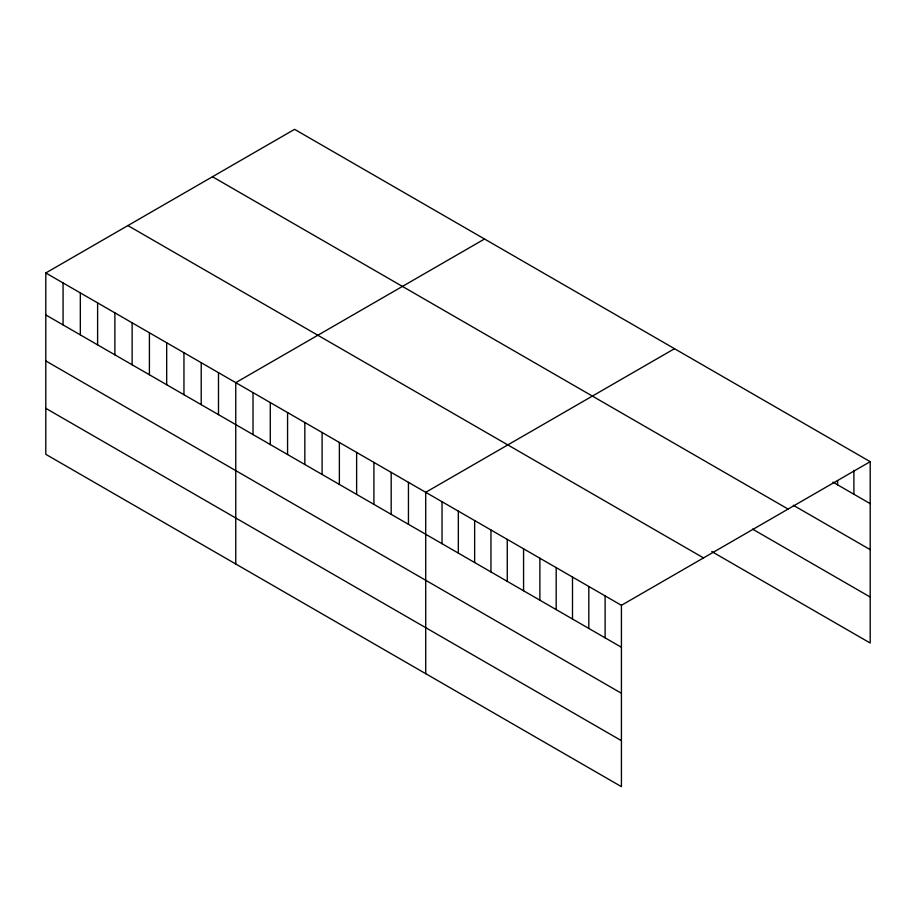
<?xml version="1.0" encoding="UTF-8"?>
<svg xmlns="http://www.w3.org/2000/svg" width="916" height="916" viewBox="0 0 916 916"><rect width="100%" height="100%" fill="white"/><g stroke="black" fill="none" stroke-linecap="round" stroke-linejoin="round"><path stroke-width="1.37" d="M45.8 272.968L621.426 605.304L621.426 786.661L45.8 454.325L45.8 272.968L294.574 129.339L870.2 461.675L870.2 643.032L711.766 551.558M484.53 239.019L235.756 382.636L235.756 563.993M674.485 348.687L425.711 492.316L425.711 673.661M621.426 605.304L870.2 461.675M832.919 482.125L870.2 503.64M793.313 505.254L870.2 549.646M212.478 176.742L788.103 509.078M752.54 529.105L870.2 597.037M127.897 225.576L703.522 557.913M45.8 314.944L621.426 647.268M45.8 360.938L621.426 693.275M45.8 408.33L621.426 740.666M853.895 470.446L853.895 494.228M837.579 480.614L837.579 484.816M605.121 595.892L605.121 637.857M588.805 586.469L588.805 628.445M572.5 577.057L572.5 619.021M556.184 567.645L556.184 609.609M539.879 558.222L539.879 600.198M523.574 548.81L523.574 590.774M507.258 539.398L507.258 581.362M490.953 529.975L490.953 571.939M474.637 520.563L474.637 562.527M458.332 511.139L458.332 553.115M442.027 501.728L442.027 543.692M408.444 482.343L408.444 524.307M391.178 472.37L391.178 514.334M373.911 462.397L373.911 504.373M356.633 452.435L356.633 494.4M339.367 442.462L339.367 484.427M322.1 432.489L322.1 474.465M304.833 422.516L304.833 464.492M287.567 412.555L287.567 454.519M270.289 402.582L270.289 444.546M253.022 392.609L253.022 434.585M218.489 372.675L218.489 414.639M201.222 362.702L201.222 404.666M183.956 352.729L183.956 394.704M166.678 342.767L166.678 384.731M149.411 332.794L149.411 374.759M132.144 322.821L132.144 364.786M114.878 312.848L114.878 354.824M97.611 302.887L97.611 344.851M80.333 292.914L80.333 334.878M63.067 282.941L63.067 324.905"/></g></svg>
